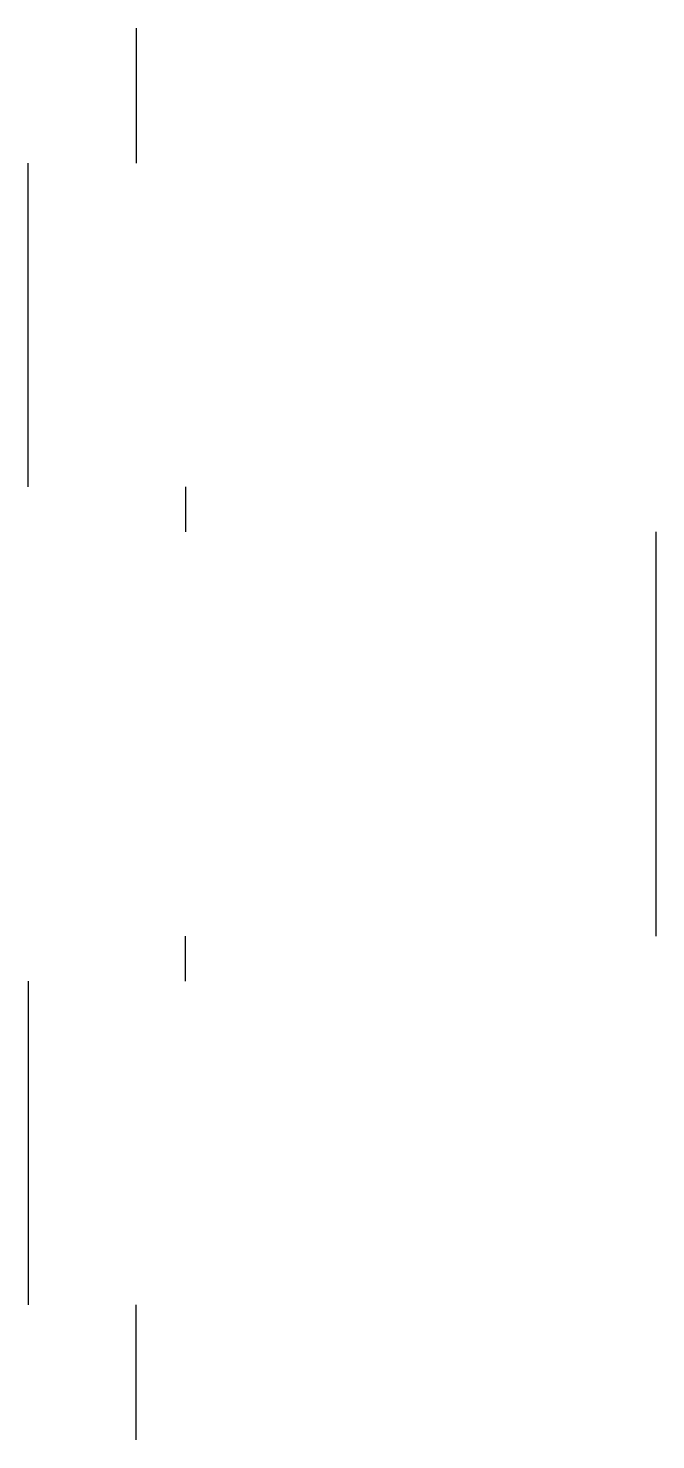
# Model space of a CAD drawing. Header units: inches. Extents: x -59797 to 874375, y -412711 to 5867.
# Drawn here: x 108075.6 to 108153, y -61709.4 to -61535.3 of the extents above; entities that cross this region are included whole.
import ezdxf

# ---------------------------------------------------------------- set-up
doc = ezdxf.new("R2010")
doc.units = ezdxf.units.IN
doc.header["$MEASUREMENT"] = 0
doc.layers.add('freecads.com', color=7, linetype='Continuous')

msp = doc.modelspace()

# ---------------------------------------------------------------- linework, layer by layer
at = {"layer": 'freecads.com'}
for p, q in [((108088.93, -61535.29), (108088.93, -61551.93)), ((108075.63, -61591.86), (108075.63, -61551.93)), ((108095.04, -61591.86), (108095.04, -61597.41)), ((108153.04, -61597.41), (108153.04, -61647.33)), ((108095.04, -61652.88), (108095.04, -61647.33)), ((108075.63, -61652.88), (108075.63, -61692.81)), ((108088.93, -61709.45), (108088.93, -61692.81))]:
    msp.add_line(p, q, dxfattribs=at)

doc.saveas('drawing.dxf')
